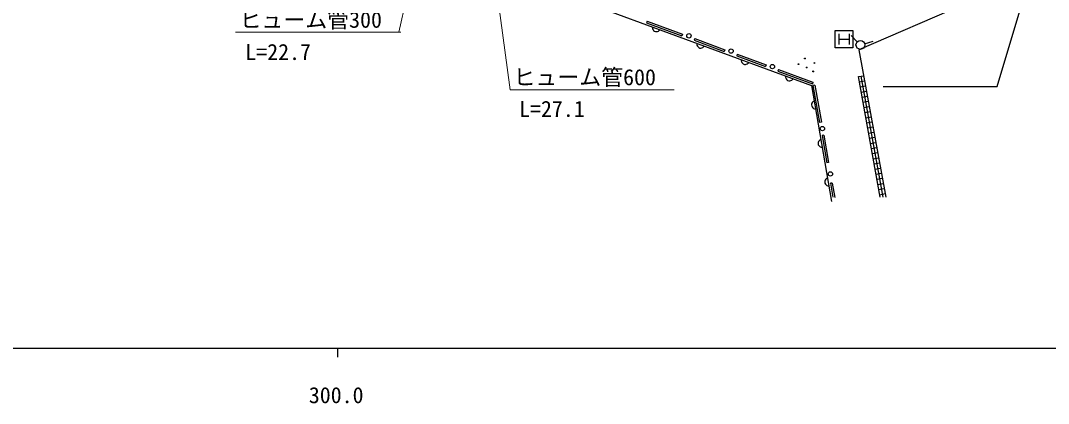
# Model space of a CAD drawing. Units: millimetres, scale not verified. Extents: x 40000 to 680000, y 20000 to 380000.
# Drawn here: x 331870 to 449026, y 198715 to 242342 of the extents above; entities that cross this region are included whole.
import ezdxf
from ezdxf.enums import TextEntityAlignment as Align

# ---------------------------------------------------------------- set-up
doc = ezdxf.new("R2010")
doc.units = ezdxf.units.MM
doc.header["$LTSCALE"] = 1000
for name, color, linetype, lineweight in [('M-BGD', 7, 'Continuous', 25), ('M-BGD-EXST', 7, 'Continuous', 25), ('M-STR-HTXT', 7, 'Continuous', 13), ('M-TTL-BAND', 7, 'Continuous', 25)]:
    doc.layers.add(name, color=color, linetype=linetype, lineweight=lineweight)
doc.styles.add('ＭＳ ゴシック', font='')
doc.styles.get('ＭＳ ゴシック').set_extended_font_data('MS Gothic')

msp = doc.modelspace()

# ---------------------------------------------------------------- linework, layer by layer
at = {"layer": 'M-BGD'}
for p, q in [((370229, 254041), (422022, 234927)), ((443188, 234817), (447855, 250457)), ((439368, 244164), (427425, 239008)), ((403286, 242288), (403217, 242100)), ((403217, 242100), (407238, 240616)), ((403286, 242288), (407308, 240804)), ((403888, 241619), (403885, 241505)), ((403885, 241505), (403904, 241402)), ((403904, 241402), (403957, 241287)), ((403957, 241287), (404023, 241205)), ((404023, 241205), (404112, 241134)), ((404112, 241134), (404247, 241084)), ((404247, 241084), (404361, 241080)), ((404361, 241080), (404464, 241100)), ((404464, 241100), (404580, 241153)), ((404580, 241153), (404661, 241219)), ((404661, 241219), (404733, 241308)), ((407308, 240804), (407238, 240616)), ((408714, 240285), (408645, 240097)), ((408714, 240285), (412132, 239024)), ((427238, 239917), (426531, 240624)), ((408645, 240097), (412062, 238836)), ((408949, 239752), (408945, 239638)), ((408945, 239638), (408965, 239535)), ((408965, 239535), (409018, 239419)), ((409018, 239419), (409084, 239337)), ((409084, 239337), (409173, 239266)), ((409173, 239266), (409308, 239216)), ((409308, 239216), (409421, 239213)), ((409421, 239213), (409525, 239232)), ((409525, 239232), (409640, 239286)), ((409640, 239286), (409722, 239351)), ((409722, 239351), (409793, 239440)), ((412132, 239024), (412062, 238836)), ((427425, 239008), (430482, 222213)), ((428072, 239701), (429034, 239976)), ((413564, 238495), (413495, 238307)), ((413495, 238307), (416765, 237100)), ((413564, 238495), (416834, 237288)), ((414009, 237884), (414006, 237770)), ((414006, 237770), (414025, 237667)), ((414025, 237667), (414078, 237552)), ((414078, 237552), (414144, 237470)), ((414144, 237470), (414233, 237399)), ((414233, 237399), (414368, 237349)), ((414368, 237349), (414482, 237345)), ((414482, 237345), (414585, 237365)), ((414585, 237365), (414701, 237418)), ((414701, 237418), (414782, 237484)), ((414782, 237484), (414854, 237573)), ((416834, 237288), (416765, 237100)), ((418267, 236759), (418198, 236572)), ((418267, 236759), (422190, 235312)), ((418198, 236572), (422121, 235124)), ((419070, 236017), (419066, 235903)), ((419066, 235903), (419086, 235800)), ((419086, 235800), (419139, 235684)), ((419139, 235684), (419205, 235602)), ((419205, 235602), (419294, 235531)), ((419294, 235531), (419429, 235481)), ((419542, 235478), (419646, 235497)), ((419646, 235497), (419761, 235551)), ((419761, 235551), (419843, 235616)), ((419843, 235616), (419914, 235705)), ((427358, 235954), (427961, 236062)), ((429831, 222201), (427358, 235954)), ((427628, 236002), (430148, 222207)), ((419429, 235481), (419542, 235478)), ((422022, 234927), (424288, 221740)), ((422190, 235312), (422121, 235124)), ((422386, 234990), (422189, 234955)), ((422189, 234955), (422946, 230741)), ((422386, 234990), (423143, 230777)), ((427463, 235367), (428068, 235478)), ((427568, 234782), (428175, 234893)), ((430197, 234817), (443188, 234817)), ((422324, 233173), (422223, 233119)), ((427673, 234198), (428281, 234309)), ((427779, 233613), (428388, 233724)), ((422032, 232849), (422015, 232736)), ((422015, 232736), (422040, 232594)), ((422070, 232947), (422032, 232849)), ((422040, 232594), (422093, 232494)), ((422144, 233051), (422070, 232947)), ((422093, 232494), (422162, 232414)), ((422223, 233119), (422144, 233051)), ((422162, 232414), (422266, 232341)), ((422266, 232341), (422364, 232303)), ((422364, 232303), (422476, 232286)), ((427884, 233028), (428495, 233140)), ((427989, 232443), (428602, 232555)), ((428094, 231859), (428709, 231971)), ((428199, 231274), (428815, 231386)), ((428304, 230689), (428922, 230802)), ((423143, 230777), (422946, 230741)), ((428410, 230104), (429029, 230218)), ((428515, 229520), (429136, 229633)), ((422826, 228551), (422788, 228453)), ((422899, 228655), (422826, 228551)), ((422979, 228723), (422899, 228655)), ((423079, 228777), (422979, 228723)), ((423418, 229270), (423221, 229235)), ((423221, 229235), (423777, 226138)), ((423418, 229270), (423974, 226173)), ((428620, 228935), (429242, 229049)), ((428725, 228350), (429349, 228464)), ((422788, 228453), (422771, 228340)), ((422771, 228340), (422795, 228199)), ((422795, 228199), (422849, 228098)), ((422849, 228098), (422917, 228019)), ((422917, 228019), (423021, 227945)), ((423021, 227945), (423119, 227907)), ((423119, 227907), (423231, 227890)), ((428830, 227765), (429456, 227880)), ((428935, 227181), (429563, 227295)), ((423974, 226173), (423777, 226138)), ((429041, 226596), (429669, 226711)), ((429146, 226011), (429776, 226126)), ((429251, 225426), (429883, 225542)), ((429356, 224842), (429990, 224957)), ((423543, 224057), (423526, 223945)), ((423526, 223945), (423550, 223803)), ((423581, 224155), (423543, 224057)), ((423550, 223803), (423604, 223702)), ((423655, 224259), (423581, 224155)), ((423734, 224328), (423655, 224259)), ((423834, 224381), (423734, 224328)), ((424371, 223833), (424175, 223798)), ((424175, 223798), (424457, 222224)), ((424371, 223833), (424668, 222185)), ((429461, 224257), (430096, 224373)), ((429566, 223672), (430203, 223789)), ((423604, 223702), (423673, 223623)), ((423673, 223623), (423776, 223549)), ((423776, 223549), (423874, 223511)), ((423874, 223511), (423987, 223494)), ((429672, 223087), (430310, 223204)), ((429777, 222503), (430417, 222620))]:
    msp.add_line(p, q, dxfattribs=at)
for centre, radius in [((408044, 240605), 250), ((412853, 238864), 250), ((427591, 239564), 500), ((421275, 238022), 50), ((421275, 238022), 30), ((421275, 238022), 10), ((417566, 237101), 250), ((420542, 237374), 50), ((420542, 237374), 30), ((420542, 237374), 10), ((421466, 236994), 50), ((421466, 236994), 30), ((421466, 236994), 10), ((422344, 237506), 50), ((422344, 237506), 30), ((422344, 237506), 10), ((422225, 236553), 50), ((422225, 236553), 30), ((422225, 236553), 10), ((423260, 230034), 250), ((424177, 224865), 250)]:
    msp.add_circle(centre, radius, dxfattribs=at)
at = {"layer": 'M-BGD-EXST'}
for p, q in [((424720, 239225), (424720, 241225)), ((424720, 241225), (426720, 241225)), ((425120, 240825), (425120, 239625)), ((425120, 240225), (426320, 240225)), ((426320, 240825), (426320, 239625)), ((426720, 241225), (426720, 239225)), ((426720, 239225), (424720, 239225))]:
    msp.add_line(p, q, dxfattribs=at)
at = {"layer": 'M-STR-HTXT'}
for p, q in [((374972, 241028), (377089, 250496)), ((387660, 234445), (385853, 247867)), ((356371, 241028), (375195, 241028)), ((387660, 234445), (406373, 234445))]:
    msp.add_line(p, q, dxfattribs=at)
at = {"layer": 'M-TTL-BAND'}
for p, q in [((40000, 205000), (579000, 205000)), ((368000, 205000), (368000, 204000))]:
    msp.add_line(p, q, dxfattribs=at)

# ---------------------------------------------------------------- texts
at = {"layer": 'M-STR-HTXT', "style": 'ＭＳ ゴシック'}
for s, p in [('ヒューム管300', (356817, 240972)), ('L=22.7', (357485, 237297)), ('ヒューム管600', (388047, 234425)), ('L=27.1', (388692, 230812))]:
    msp.add_text(s, height=1833, dxfattribs=at).set_placement(p, align=Align.BOTTOM_LEFT)
at = {"layer": 'M-TTL-BAND', "style": 'ＭＳ ゴシック'}
msp.add_text('300.0', height=1833, dxfattribs=at).set_placement((367844, 198195), align=Align.BOTTOM_CENTER)

doc.saveas('drawing.dxf')
